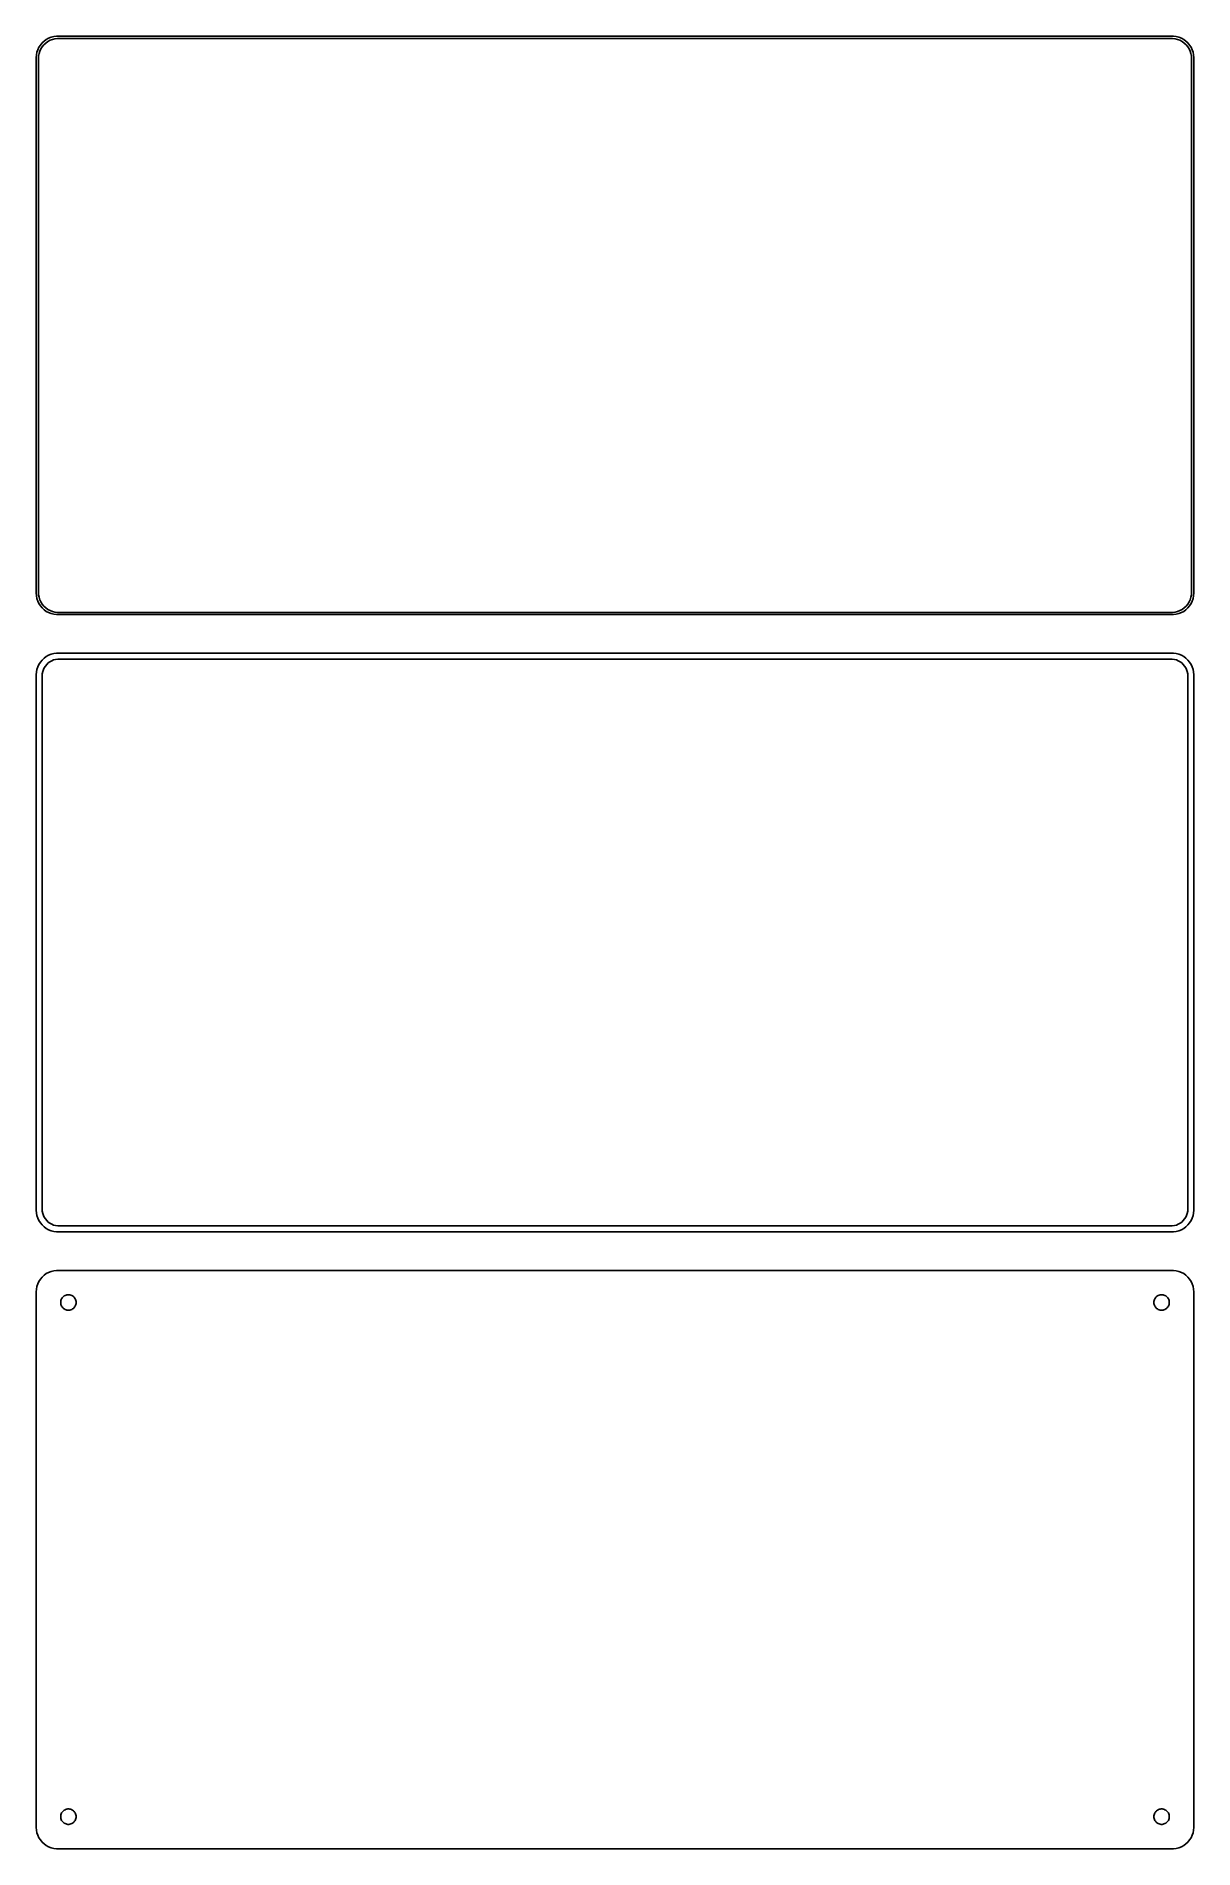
# Model space of a CAD drawing. Header units: metres. Extents: x -135 to 135, y 221 to 643.
import ezdxf

# ---------------------------------------------------------------- set-up
doc = ezdxf.new("R2010")
doc.units = ezdxf.units.M

msp = doc.modelspace()

# ---------------------------------------------------------------- linework, layer by layer
for p, q in [((-132.129, 643.024), (-132.679, 642.722)), ((-131.545, 643.255), (-132.129, 643.024)), ((-130.937, 643.411), (-131.545, 643.255)), ((-130.314, 643.49), (-130.937, 643.411)), ((-130.64, 642.916), (-130.048, 642.991)), ((130.314, 643.49), (-130.314, 643.49)), ((-130.048, 642.991), (130.048, 642.991)), ((130.048, 642.991), (130.64, 642.916)), ((130.937, 643.411), (130.314, 643.49)), ((131.545, 643.255), (130.937, 643.411)), ((132.129, 643.024), (131.545, 643.255)), ((132.679, 642.722), (132.129, 643.024)), ((-134.961, 639.127), (-135, 638.5)), ((-134.843, 639.743), (-134.961, 639.127)), ((-134.649, 640.341), (-134.843, 639.743)), ((-134.382, 640.909), (-134.649, 640.341)), ((-134.5, 638.25), (-134.463, 638.845)), ((-134.463, 638.845), (-134.351, 639.431)), ((-134.045, 641.439), (-134.382, 640.909)), ((-134.351, 639.431), (-134.166, 639.999)), ((-134.166, 639.999), (-133.912, 640.538)), ((-133.645, 641.923), (-134.045, 641.439)), ((-133.912, 640.538), (-133.593, 641.042)), ((-133.187, 642.353), (-133.645, 641.923)), ((-133.593, 641.042), (-133.213, 641.502)), ((-133.213, 641.502), (-132.778, 641.91)), ((-132.679, 642.722), (-133.187, 642.353)), ((-132.778, 641.91), (-132.295, 642.261)), ((-132.295, 642.261), (-131.772, 642.548)), ((-131.772, 642.548), (-131.218, 642.768)), ((-131.218, 642.768), (-130.64, 642.916)), ((130.64, 642.916), (131.218, 642.768)), ((131.218, 642.768), (131.772, 642.548)), ((131.772, 642.548), (132.295, 642.261)), ((132.295, 642.261), (132.778, 641.91)), ((133.187, 642.353), (132.679, 642.722)), ((132.778, 641.91), (133.213, 641.502)), ((133.645, 641.923), (133.187, 642.353)), ((133.213, 641.502), (133.593, 641.042)), ((133.593, 641.042), (133.912, 640.538)), ((134.045, 641.439), (133.645, 641.923)), ((133.912, 640.538), (134.166, 639.999)), ((134.382, 640.909), (134.045, 641.439)), ((134.166, 639.999), (134.351, 639.431)), ((134.351, 639.431), (134.463, 638.845)), ((134.649, 640.341), (134.382, 640.909)), ((134.463, 638.845), (134.5, 638.25)), ((134.843, 639.743), (134.649, 640.341)), ((134.961, 639.127), (134.843, 639.743)), ((135, 638.5), (134.961, 639.127)), ((-135, 638.5), (-135, 513.5)), ((-134.5, 513.75), (-134.5, 638.25)), ((134.5, 638.25), (134.5, 513.75)), ((135, 513.5), (135, 638.5)), ((-135, 513.5), (-134.961, 512.873)), ((-134.961, 512.873), (-134.843, 512.257)), ((-134.843, 512.257), (-134.649, 511.659)), ((-134.463, 513.155), (-134.5, 513.75)), ((-134.351, 512.569), (-134.463, 513.155)), ((-134.166, 512.001), (-134.351, 512.569)), ((-133.912, 511.462), (-134.166, 512.001)), ((134.166, 512.001), (133.912, 511.462)), ((134.351, 512.569), (134.166, 512.001)), ((134.463, 513.155), (134.351, 512.569)), ((134.5, 513.75), (134.463, 513.155)), ((134.649, 511.659), (134.843, 512.257)), ((134.843, 512.257), (134.961, 512.873)), ((134.961, 512.873), (135, 513.5)), ((-134.649, 511.659), (-134.382, 511.091)), ((-134.382, 511.091), (-134.045, 510.561)), ((-134.045, 510.561), (-133.645, 510.077)), ((-133.593, 510.958), (-133.912, 511.462)), ((-133.645, 510.077), (-133.187, 509.647)), ((-133.213, 510.498), (-133.593, 510.958)), ((-132.778, 510.09), (-133.213, 510.498)), ((-133.187, 509.647), (-132.679, 509.278)), ((-132.295, 509.739), (-132.778, 510.09)), ((-132.679, 509.278), (-132.129, 508.976)), ((-131.772, 509.452), (-132.295, 509.739)), ((-132.129, 508.976), (-131.545, 508.745)), ((-131.218, 509.232), (-131.772, 509.452)), ((-131.545, 508.745), (-130.937, 508.589)), ((-130.64, 509.084), (-131.218, 509.232)), ((-130.937, 508.589), (-130.314, 508.51)), ((-130.048, 509.009), (-130.64, 509.084)), ((-130.314, 508.51), (130.314, 508.51)), ((130.048, 509.009), (-130.048, 509.009)), ((130.64, 509.084), (130.048, 509.009)), ((130.314, 508.51), (130.937, 508.589)), ((131.218, 509.232), (130.64, 509.084)), ((130.937, 508.589), (131.545, 508.745)), ((131.772, 509.452), (131.218, 509.232)), ((131.545, 508.745), (132.129, 508.976)), ((132.295, 509.739), (131.772, 509.452)), ((132.129, 508.976), (132.679, 509.278)), ((132.778, 510.09), (132.295, 509.739)), ((132.679, 509.278), (133.187, 509.647)), ((133.213, 510.498), (132.778, 510.09)), ((133.187, 509.647), (133.645, 510.077)), ((133.593, 510.958), (133.213, 510.498)), ((133.912, 511.462), (133.593, 510.958)), ((133.645, 510.077), (134.045, 510.561)), ((134.045, 510.561), (134.382, 511.091)), ((134.382, 511.091), (134.649, 511.659)), ((-131.545, 499.255), (-132.129, 499.024)), ((-130.937, 499.411), (-131.545, 499.255)), ((-130.314, 499.49), (-130.937, 499.411)), ((130.314, 499.49), (-130.314, 499.49)), ((130.937, 499.411), (130.314, 499.49)), ((131.545, 499.255), (130.937, 499.411)), ((132.129, 499.024), (131.545, 499.255)), ((-134.961, 495.127), (-135, 494.5)), ((-134.843, 495.743), (-134.961, 495.127)), ((-134.649, 496.341), (-134.843, 495.743)), ((-134.382, 496.909), (-134.649, 496.341)), ((-134.045, 497.439), (-134.382, 496.909)), ((-133.645, 497.923), (-134.045, 497.439)), ((-133.187, 498.353), (-133.645, 497.923)), ((-133.589, 494.735), (-133.498, 495.212)), ((-133.498, 495.212), (-133.348, 495.674)), ((-133.348, 495.674), (-133.141, 496.114)), ((-132.679, 498.722), (-133.187, 498.353)), ((-133.141, 496.114), (-132.88, 496.524)), ((-132.88, 496.524), (-132.571, 496.899)), ((-132.129, 499.024), (-132.679, 498.722)), ((-132.571, 496.899), (-132.216, 497.231)), ((-132.216, 497.231), (-131.823, 497.517)), ((-131.823, 497.517), (-131.398, 497.751)), ((-131.398, 497.751), (-130.946, 497.93)), ((-130.946, 497.93), (-130.475, 498.051)), ((-130.475, 498.051), (-129.993, 498.112)), ((-129.993, 498.112), (129.993, 498.112)), ((129.993, 498.112), (130.475, 498.051)), ((130.475, 498.051), (130.946, 497.93)), ((130.946, 497.93), (131.398, 497.751)), ((131.398, 497.751), (131.823, 497.517)), ((131.823, 497.517), (132.216, 497.231)), ((132.679, 498.722), (132.129, 499.024)), ((132.216, 497.231), (132.571, 496.899)), ((132.571, 496.899), (132.88, 496.524)), ((133.187, 498.353), (132.679, 498.722)), ((132.88, 496.524), (133.141, 496.114)), ((133.141, 496.114), (133.348, 495.674)), ((133.645, 497.923), (133.187, 498.353)), ((133.348, 495.674), (133.498, 495.212)), ((133.498, 495.212), (133.589, 494.735)), ((134.045, 497.439), (133.645, 497.923)), ((134.382, 496.909), (134.045, 497.439)), ((134.649, 496.341), (134.382, 496.909)), ((134.843, 495.743), (134.649, 496.341)), ((134.961, 495.127), (134.843, 495.743)), ((135, 494.5), (134.961, 495.127)), ((-135, 494.5), (-135, 369.5)), ((-133.619, 494.25), (-133.589, 494.735)), ((-133.619, 369.75), (-133.619, 494.25)), ((133.589, 494.735), (133.619, 494.25)), ((133.619, 494.25), (133.619, 369.75)), ((135, 369.5), (135, 494.5)), ((-135, 369.5), (-134.961, 368.873)), ((-134.961, 368.873), (-134.843, 368.257)), ((-134.843, 368.257), (-134.649, 367.659)), ((-133.589, 369.265), (-133.619, 369.75)), ((-133.498, 368.788), (-133.589, 369.265)), ((-133.348, 368.326), (-133.498, 368.788)), ((-133.141, 367.886), (-133.348, 368.326)), ((133.348, 368.326), (133.141, 367.886)), ((133.498, 368.788), (133.348, 368.326)), ((133.589, 369.265), (133.498, 368.788)), ((133.619, 369.75), (133.589, 369.265)), ((134.649, 367.659), (134.843, 368.257)), ((134.843, 368.257), (134.961, 368.873)), ((134.961, 368.873), (135, 369.5)), ((-134.649, 367.659), (-134.382, 367.091)), ((-134.382, 367.091), (-134.045, 366.561)), ((-134.045, 366.561), (-133.645, 366.077)), ((-133.645, 366.077), (-133.187, 365.647)), ((-133.187, 365.647), (-132.679, 365.278)), ((-132.88, 367.476), (-133.141, 367.886)), ((-132.571, 367.101), (-132.88, 367.476)), ((-132.679, 365.278), (-132.129, 364.976)), ((-132.216, 366.769), (-132.571, 367.101)), ((-131.823, 366.483), (-132.216, 366.769)), ((-132.129, 364.976), (-131.545, 364.745)), ((-131.398, 366.249), (-131.823, 366.483)), ((-131.545, 364.745), (-130.937, 364.589)), ((-130.946, 366.07), (-131.398, 366.249)), ((-130.475, 365.949), (-130.946, 366.07)), ((-130.937, 364.589), (-130.314, 364.51)), ((-129.993, 365.888), (-130.475, 365.949)), ((-130.314, 364.51), (130.314, 364.51)), ((129.993, 365.888), (-129.993, 365.888)), ((130.475, 365.949), (129.993, 365.888)), ((130.314, 364.51), (130.937, 364.589)), ((130.946, 366.07), (130.475, 365.949)), ((130.937, 364.589), (131.545, 364.745)), ((131.398, 366.249), (130.946, 366.07)), ((131.823, 366.483), (131.398, 366.249)), ((131.545, 364.745), (132.129, 364.976)), ((132.216, 366.769), (131.823, 366.483)), ((132.129, 364.976), (132.679, 365.278)), ((132.571, 367.101), (132.216, 366.769)), ((132.88, 367.476), (132.571, 367.101)), ((132.679, 365.278), (133.187, 365.647)), ((133.141, 367.886), (132.88, 367.476)), ((133.187, 365.647), (133.645, 366.077)), ((133.645, 366.077), (134.045, 366.561)), ((134.045, 366.561), (134.382, 367.091)), ((134.382, 367.091), (134.649, 367.659)), ((-130.937, 355.411), (-131.545, 355.255)), ((-130.314, 355.49), (-130.937, 355.411)), ((130.314, 355.49), (-130.314, 355.49)), ((130.937, 355.411), (130.314, 355.49)), ((131.545, 355.255), (130.937, 355.411)), ((-134.961, 351.127), (-135, 350.5)), ((-134.843, 351.743), (-134.961, 351.127)), ((-134.649, 352.341), (-134.843, 351.743)), ((-134.382, 352.909), (-134.649, 352.341)), ((-134.045, 353.439), (-134.382, 352.909)), ((-133.645, 353.923), (-134.045, 353.439)), ((-133.187, 354.353), (-133.645, 353.923)), ((-132.679, 354.722), (-133.187, 354.353)), ((-132.129, 355.024), (-132.679, 354.722)), ((-131.545, 355.255), (-132.129, 355.024)), ((132.129, 355.024), (131.545, 355.255)), ((132.679, 354.722), (132.129, 355.024)), ((133.187, 354.353), (132.679, 354.722)), ((133.645, 353.923), (133.187, 354.353)), ((134.045, 353.439), (133.645, 353.923)), ((134.382, 352.909), (134.045, 353.439)), ((134.649, 352.341), (134.382, 352.909)), ((134.843, 351.743), (134.649, 352.341)), ((134.961, 351.127), (134.843, 351.743)), ((135, 350.5), (134.961, 351.127)), ((-135, 350.5), (-135, 225.5)), ((-129.3, 348), (-129.286, 348.226)), ((-129.286, 347.774), (-129.3, 348)), ((-129.286, 348.226), (-129.243, 348.448)), ((-129.243, 347.552), (-129.286, 347.774)), ((-129.243, 348.448), (-129.174, 348.663)), ((-129.174, 347.337), (-129.243, 347.552)), ((-129.174, 348.663), (-129.077, 348.867)), ((-129.077, 347.133), (-129.174, 347.337)), ((-129.077, 348.867), (-128.956, 349.058)), ((-128.956, 346.942), (-129.077, 347.133)), ((-128.956, 349.058), (-128.812, 349.232)), ((-128.812, 346.768), (-128.956, 346.942)), ((-128.812, 349.232), (-128.647, 349.387)), ((-128.647, 349.387), (-128.464, 349.52)), ((-128.464, 349.52), (-128.266, 349.629)), ((-128.266, 349.629), (-128.056, 349.712)), ((-128.056, 349.712), (-127.837, 349.768)), ((-127.837, 349.768), (-127.613, 349.796)), ((-127.613, 349.796), (-127.387, 349.796)), ((-127.387, 349.796), (-127.163, 349.768)), ((-127.163, 349.768), (-126.944, 349.712)), ((-126.944, 349.712), (-126.734, 349.629)), ((-126.734, 349.629), (-126.536, 349.52)), ((-126.536, 349.52), (-126.353, 349.387)), ((-126.353, 349.387), (-126.188, 349.232)), ((-126.188, 349.232), (-126.044, 349.058)), ((-126.044, 346.942), (-126.188, 346.768)), ((-126.044, 349.058), (-125.923, 348.867)), ((-125.923, 347.133), (-126.044, 346.942)), ((-125.923, 348.867), (-125.826, 348.663)), ((-125.826, 347.337), (-125.923, 347.133)), ((-125.826, 348.663), (-125.757, 348.448)), ((-125.757, 347.552), (-125.826, 347.337)), ((-125.757, 348.448), (-125.714, 348.226)), ((-125.714, 347.774), (-125.757, 347.552)), ((-125.714, 348.226), (-125.7, 348)), ((-125.7, 348), (-125.714, 347.774)), ((125.7, 348), (125.714, 348.226)), ((125.714, 347.774), (125.7, 348)), ((125.714, 348.226), (125.757, 348.448)), ((125.757, 347.552), (125.714, 347.774)), ((125.757, 348.448), (125.826, 348.663)), ((125.826, 347.337), (125.757, 347.552)), ((125.826, 348.663), (125.923, 348.867)), ((125.923, 347.133), (125.826, 347.337)), ((125.923, 348.867), (126.044, 349.058)), ((126.044, 346.942), (125.923, 347.133)), ((126.044, 349.058), (126.188, 349.232)), ((126.188, 346.768), (126.044, 346.942)), ((126.188, 349.232), (126.353, 349.387)), ((126.353, 349.387), (126.536, 349.52)), ((126.536, 349.52), (126.734, 349.629)), ((126.734, 349.629), (126.944, 349.712)), ((126.944, 349.712), (127.163, 349.768)), ((127.163, 349.768), (127.387, 349.796)), ((127.387, 349.796), (127.613, 349.796)), ((127.613, 349.796), (127.837, 349.768)), ((127.837, 349.768), (128.056, 349.712)), ((128.056, 349.712), (128.266, 349.629)), ((128.266, 349.629), (128.464, 349.52)), ((128.464, 349.52), (128.647, 349.387)), ((128.647, 349.387), (128.812, 349.232)), ((128.812, 349.232), (128.956, 349.058)), ((128.956, 346.942), (128.812, 346.768)), ((128.956, 349.058), (129.077, 348.867)), ((129.077, 347.133), (128.956, 346.942)), ((129.077, 348.867), (129.174, 348.663)), ((129.174, 347.337), (129.077, 347.133)), ((129.174, 348.663), (129.243, 348.448)), ((129.243, 347.552), (129.174, 347.337)), ((129.243, 348.448), (129.286, 348.226)), ((129.286, 347.774), (129.243, 347.552)), ((129.286, 348.226), (129.3, 348)), ((129.3, 348), (129.286, 347.774)), ((135, 225.5), (135, 350.5)), ((-128.647, 346.613), (-128.812, 346.768)), ((-128.464, 346.48), (-128.647, 346.613)), ((-128.266, 346.371), (-128.464, 346.48)), ((-128.056, 346.288), (-128.266, 346.371)), ((-127.837, 346.232), (-128.056, 346.288)), ((-127.613, 346.204), (-127.837, 346.232)), ((-127.387, 346.204), (-127.613, 346.204)), ((-127.163, 346.232), (-127.387, 346.204)), ((-126.944, 346.288), (-127.163, 346.232)), ((-126.734, 346.371), (-126.944, 346.288)), ((-126.536, 346.48), (-126.734, 346.371)), ((-126.353, 346.613), (-126.536, 346.48)), ((-126.188, 346.768), (-126.353, 346.613)), ((126.353, 346.613), (126.188, 346.768)), ((126.536, 346.48), (126.353, 346.613)), ((126.734, 346.371), (126.536, 346.48)), ((126.944, 346.288), (126.734, 346.371)), ((127.163, 346.232), (126.944, 346.288)), ((127.387, 346.204), (127.163, 346.232)), ((127.613, 346.204), (127.387, 346.204)), ((127.837, 346.232), (127.613, 346.204)), ((128.056, 346.288), (127.837, 346.232)), ((128.266, 346.371), (128.056, 346.288)), ((128.464, 346.48), (128.266, 346.371)), ((128.647, 346.613), (128.464, 346.48)), ((128.812, 346.768), (128.647, 346.613)), ((-129.286, 228.226), (-129.243, 228.448)), ((-129.243, 228.448), (-129.174, 228.663)), ((-129.174, 228.663), (-129.077, 228.867)), ((-129.077, 228.867), (-128.956, 229.058)), ((-128.956, 229.058), (-128.812, 229.232)), ((-128.812, 229.232), (-128.647, 229.387)), ((-128.647, 229.387), (-128.464, 229.52)), ((-128.464, 229.52), (-128.266, 229.629)), ((-128.266, 229.629), (-128.056, 229.712)), ((-128.056, 229.712), (-127.837, 229.768)), ((-127.837, 229.768), (-127.613, 229.796)), ((-127.613, 229.796), (-127.387, 229.796)), ((-127.387, 229.796), (-127.163, 229.768)), ((-127.163, 229.768), (-126.944, 229.712)), ((-126.944, 229.712), (-126.734, 229.629)), ((-126.734, 229.629), (-126.536, 229.52)), ((-126.536, 229.52), (-126.353, 229.387)), ((-126.353, 229.387), (-126.188, 229.232)), ((-126.188, 229.232), (-126.044, 229.058)), ((-126.044, 229.058), (-125.923, 228.867)), ((-125.923, 228.867), (-125.826, 228.663)), ((-125.826, 228.663), (-125.757, 228.448)), ((-125.757, 228.448), (-125.714, 228.226)), ((125.714, 228.226), (125.757, 228.448)), ((125.757, 228.448), (125.826, 228.663)), ((125.826, 228.663), (125.923, 228.867)), ((125.923, 228.867), (126.044, 229.058)), ((126.044, 229.058), (126.188, 229.232)), ((126.188, 229.232), (126.353, 229.387)), ((126.353, 229.387), (126.536, 229.52)), ((126.536, 229.52), (126.734, 229.629)), ((126.734, 229.629), (126.944, 229.712)), ((126.944, 229.712), (127.163, 229.768)), ((127.163, 229.768), (127.387, 229.796)), ((127.387, 229.796), (127.613, 229.796)), ((127.613, 229.796), (127.837, 229.768)), ((127.837, 229.768), (128.056, 229.712)), ((128.056, 229.712), (128.266, 229.629)), ((128.266, 229.629), (128.464, 229.52)), ((128.464, 229.52), (128.647, 229.387)), ((128.647, 229.387), (128.812, 229.232)), ((128.812, 229.232), (128.956, 229.058)), ((128.956, 229.058), (129.077, 228.867)), ((129.077, 228.867), (129.174, 228.663)), ((129.174, 228.663), (129.243, 228.448)), ((129.243, 228.448), (129.286, 228.226)), ((-135, 225.5), (-134.961, 224.873)), ((-134.961, 224.873), (-134.843, 224.257)), ((-134.843, 224.257), (-134.649, 223.659)), ((-129.3, 228), (-129.286, 228.226)), ((-129.286, 227.774), (-129.3, 228)), ((-129.243, 227.552), (-129.286, 227.774)), ((-129.174, 227.337), (-129.243, 227.552)), ((-129.077, 227.133), (-129.174, 227.337)), ((-128.956, 226.942), (-129.077, 227.133)), ((-128.812, 226.768), (-128.956, 226.942)), ((-128.647, 226.613), (-128.812, 226.768)), ((-128.464, 226.48), (-128.647, 226.613)), ((-128.266, 226.371), (-128.464, 226.48)), ((-128.056, 226.288), (-128.266, 226.371)), ((-127.837, 226.232), (-128.056, 226.288)), ((-127.613, 226.204), (-127.837, 226.232)), ((-127.387, 226.204), (-127.613, 226.204)), ((-127.163, 226.232), (-127.387, 226.204)), ((-126.944, 226.288), (-127.163, 226.232)), ((-126.734, 226.371), (-126.944, 226.288)), ((-126.536, 226.48), (-126.734, 226.371)), ((-126.353, 226.613), (-126.536, 226.48)), ((-126.188, 226.768), (-126.353, 226.613)), ((-126.044, 226.942), (-126.188, 226.768)), ((-125.923, 227.133), (-126.044, 226.942)), ((-125.826, 227.337), (-125.923, 227.133)), ((-125.757, 227.552), (-125.826, 227.337)), ((-125.714, 227.774), (-125.757, 227.552)), ((-125.714, 228.226), (-125.7, 228)), ((-125.7, 228), (-125.714, 227.774)), ((125.7, 228), (125.714, 228.226)), ((125.714, 227.774), (125.7, 228)), ((125.757, 227.552), (125.714, 227.774)), ((125.826, 227.337), (125.757, 227.552)), ((125.923, 227.133), (125.826, 227.337)), ((126.044, 226.942), (125.923, 227.133)), ((126.188, 226.768), (126.044, 226.942)), ((126.353, 226.613), (126.188, 226.768)), ((126.536, 226.48), (126.353, 226.613)), ((126.734, 226.371), (126.536, 226.48)), ((126.944, 226.288), (126.734, 226.371)), ((127.163, 226.232), (126.944, 226.288)), ((127.387, 226.204), (127.163, 226.232)), ((127.613, 226.204), (127.387, 226.204)), ((127.837, 226.232), (127.613, 226.204)), ((128.056, 226.288), (127.837, 226.232)), ((128.266, 226.371), (128.056, 226.288)), ((128.464, 226.48), (128.266, 226.371)), ((128.647, 226.613), (128.464, 226.48)), ((128.812, 226.768), (128.647, 226.613)), ((128.956, 226.942), (128.812, 226.768)), ((129.077, 227.133), (128.956, 226.942)), ((129.174, 227.337), (129.077, 227.133)), ((129.243, 227.552), (129.174, 227.337)), ((129.286, 227.774), (129.243, 227.552)), ((129.286, 228.226), (129.3, 228)), ((129.3, 228), (129.286, 227.774)), ((134.649, 223.659), (134.843, 224.257)), ((134.843, 224.257), (134.961, 224.873)), ((134.961, 224.873), (135, 225.5)), ((-134.649, 223.659), (-134.382, 223.091)), ((-134.382, 223.091), (-134.045, 222.561)), ((-134.045, 222.561), (-133.645, 222.077)), ((-133.645, 222.077), (-133.187, 221.647)), ((-133.187, 221.647), (-132.679, 221.278)), ((-132.679, 221.278), (-132.129, 220.976)), ((-132.129, 220.976), (-131.545, 220.745)), ((-131.545, 220.745), (-130.937, 220.589)), ((-130.937, 220.589), (-130.314, 220.51)), ((-130.314, 220.51), (130.314, 220.51)), ((130.314, 220.51), (130.937, 220.589)), ((130.937, 220.589), (131.545, 220.745)), ((131.545, 220.745), (132.129, 220.976)), ((132.129, 220.976), (132.679, 221.278)), ((132.679, 221.278), (133.187, 221.647)), ((133.187, 221.647), (133.645, 222.077)), ((133.645, 222.077), (134.045, 222.561)), ((134.045, 222.561), (134.382, 223.091)), ((134.382, 223.091), (134.649, 223.659))]:
    msp.add_line(p, q)

doc.saveas('drawing.dxf')
